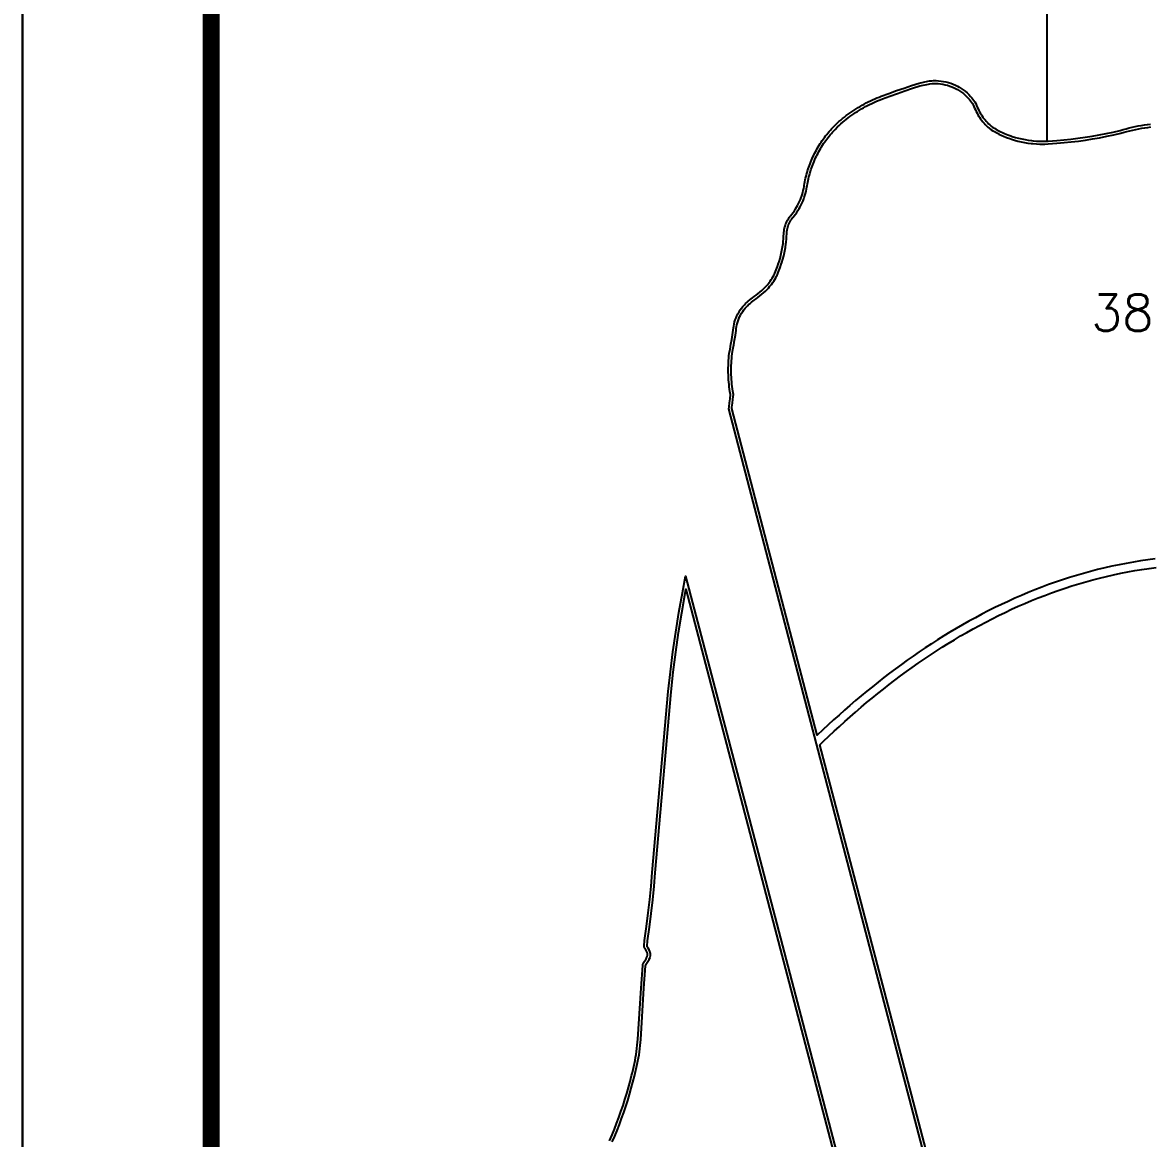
# Model space of a CAD drawing. Header units: metres. Extents: x 731594 to 734323, y 7844273 to 7848133.
# Drawn here: x 731594 to 732370, y 7846415 to 7847185 of the extents above; entities that cross this region are included whole.
import ezdxf
from ezdxf.enums import TextEntityAlignment as Align

# ---------------------------------------------------------------- set-up
doc = ezdxf.new("R2010")
doc.units = ezdxf.units.M
doc.header["$LTSCALE"] = 0.6
doc.linetypes.add('LIN0', pattern=[0])
for name, color, linetype in [('0114053007', 1, 'Continuous'), ('0114053007036', 5, 'Continuous'), ('0114053007038', 5, 'Continuous'), ('0114053007039', 5, 'Continuous'), ('MALHA', 8, 'Continuous'), ('MARGEM', 5, 'Continuous'), ('TEXTO', 7, 'Continuous')]:
    doc.layers.add(name, color=color, linetype=linetype)
doc.styles.add('Simplex', font='simplex.shx')

msp = doc.modelspace()

# ---------------------------------------------------------------- linework, layer by layer
at = {"layer": '0114053007'}
for points in [[(732254.27, 7846255.09), (732141.07, 7846687.37), (732080.52, 7846918.41), (732080.73, 7846919.84), (732081.1, 7846922.55), (732081.41, 7846925.27), (732081.72, 7846928.31), (732081.39, 7846930.28), (732081.15, 7846931.91), (732080.94, 7846933.55), (732080.76, 7846935.19), (732080.6, 7846936.84), (732080.47, 7846938.48), (732080.37, 7846940.13), (732080.3, 7846941.78), (732080.25, 7846943.43), (732080.24, 7846945.08), (732080.25, 7846946.73), (732080.29, 7846948.38), (732080.35, 7846950.03), (732080.45, 7846951.68), (732080.57, 7846953.32), (732080.72, 7846954.97), (732080.89, 7846956.52), (732081.5, 7846959.63), (732082.09, 7846962.87), (732082.64, 7846966.12), (732083.14, 7846969.37), (732083.6, 7846972.69), (732083.78, 7846974.26), (732083.94, 7846975.29), (732084.24, 7846976.78), (732084.62, 7846978.26), (732085.08, 7846979.72), (732085.62, 7846981.16), (732086.23, 7846982.57), (732086.91, 7846983.94), (732087.66, 7846985.27), (732088.48, 7846986.57), (732089.36, 7846987.82), (732090.31, 7846989.02), (732091.32, 7846990.16), (732092.04, 7846990.91), (732093.13, 7846991.96), (732093.92, 7846992.64), (732095.1, 7846993.59), (732096.81, 7846994.83), (732098.14, 7846995.82), (732099.45, 7846996.82), (732100.74, 7846997.84), (732102.01, 7846998.88), (732103.27, 7846999.95), (732104.55, 7847001.07), (732105.49, 7847002.02), (732106.35, 7847002.95), (732107.18, 7847003.91), (732107.98, 7847004.91), (732108.36, 7847005.4), (732109.11, 7847006.43), (732109.82, 7847007.48), (732110.49, 7847008.56), (732111.13, 7847009.66), (732111.73, 7847010.78), (732112.01, 7847011.34), (732112.29, 7847011.91), (732112.81, 7847013.07), (732113.29, 7847014.24), (732113.74, 7847015.43), (732114.12, 7847016.58), (732114.88, 7847018.72), (732115.23, 7847019.81), (732115.89, 7847022.05), (732116.48, 7847024.3), (732116.74, 7847025.42), (732117.22, 7847027.71), (732117.43, 7847028.84), (732117.62, 7847029.98), (732117.94, 7847032.3), (732118.07, 7847033.44), (732118.28, 7847035.77), (732118.35, 7847036.92), (732118.47, 7847039.52), (732118.53, 7847040.28), (732118.63, 7847041.03), (732118.81, 7847042.12), (732119.05, 7847043.22), (732119.35, 7847044.3), (732119.71, 7847045.36), (732120.11, 7847046.41), (732120.57, 7847047.43), (732121.08, 7847048.43), (732121.65, 7847049.4), (732122.25, 7847050.33), (732122.69, 7847050.95), (732123.12, 7847051.51), (732124.01, 7847052.6), (732124.89, 7847053.76), (732125.74, 7847054.94), (732126.54, 7847056.16), (732127.29, 7847057.4), (732128.01, 7847058.67), (732128.68, 7847059.96), (732129.3, 7847061.27), (732129.88, 7847062.61), (732130.42, 7847063.97), (732130.66, 7847064.64), (732131.12, 7847066.03), (732131.54, 7847067.42), (732131.9, 7847068.83), (732132.22, 7847070.25), (732132.48, 7847071.69), (732132.6, 7847072.39), (732132.78, 7847073.76), (732133, 7847074.96), (732133.26, 7847076.23), (732133.54, 7847077.5), (732133.84, 7847078.75), (732134.17, 7847080.01), (732134.51, 7847081.25), (732134.88, 7847082.49), (732135.27, 7847083.73), (732135.67, 7847084.96), (732136.1, 7847086.18), (732136.56, 7847087.39), (732137.03, 7847088.59), (732137.52, 7847089.79), (732138.03, 7847090.98), (732138.57, 7847092.16), (732139.12, 7847093.33), (732139.69, 7847094.49), (732140.29, 7847095.64), (732140.9, 7847096.78), (732141.53, 7847097.9), (732142.18, 7847099.02), (732142.85, 7847100.13), (732143.54, 7847101.22), (732144.25, 7847102.31), (732144.98, 7847103.38), (732145.73, 7847104.43), (732146.49, 7847105.48), (732147.27, 7847106.51), (732148.07, 7847107.53), (732148.89, 7847108.53), (732149.72, 7847109.52), (732150.57, 7847110.49), (732151.44, 7847111.45), (732152.33, 7847112.4), (732154.11, 7847114.22), (732155.3, 7847115.31), (732156.51, 7847116.39), (732157.75, 7847117.45), (732159, 7847118.49), (732160.27, 7847119.51), (732161.55, 7847120.51), (732162.85, 7847121.48), (732164.17, 7847122.44), (732165.51, 7847123.37), (732166.86, 7847124.28), (732168.23, 7847125.16), (732169.61, 7847126.02), (732171, 7847126.86), (732172.41, 7847127.68), (732173.83, 7847128.47), (732175.27, 7847129.23), (732176.72, 7847129.97), (732178.18, 7847130.69), (732179.65, 7847131.38), (732181.14, 7847132.05), (732182.64, 7847132.69), (732184.14, 7847133.31), (732185.67, 7847133.9), (732190.86, 7847135.86), (732196.07, 7847137.74), (732201.31, 7847139.55), (732206.57, 7847141.27), (732211.79, 7847142.9), (732217.72, 7847144.25), (732218.78, 7847144.4), (732220.47, 7847144.56), (732221.64, 7847144.62), (732223.35, 7847144.63), (732225.07, 7847144.55), (732226.79, 7847144.38), (732228.49, 7847144.13), (732230.18, 7847143.78), (732231.85, 7847143.35), (732233.49, 7847142.83), (732235.1, 7847142.22), (732236.68, 7847141.54), (732238.21, 7847140.77), (732239.23, 7847140.2), (732240.69, 7847139.31), (732242.11, 7847138.33), (732243.48, 7847137.28), (732244.79, 7847136.16), (732246.04, 7847134.98), (732247.22, 7847133.74), (732247.98, 7847132.86), (732248.7, 7847131.97), (732249.39, 7847131.05), (732250.05, 7847130.11), (732250.82, 7847128.93), (732251.35, 7847127.46), (732251.81, 7847126.34), (732252.3, 7847125.24), (732252.83, 7847124.15), (732253.39, 7847123.09), (732253.99, 7847122.04), (732254.64, 7847121.01), (732254.96, 7847120.52), (732255.65, 7847119.52), (732256.38, 7847118.55), (732257.13, 7847117.61), (732257.92, 7847116.69), (732258.74, 7847115.8), (732259.58, 7847114.94), (732260.46, 7847114.11), (732261.37, 7847113.31), (732262.43, 7847112.44), (732263.54, 7847111.78), (732264.52, 7847111.22), (732266.54, 7847110.15), (732267.54, 7847109.65), (732269.6, 7847108.67), (732270.63, 7847108.22), (732272.74, 7847107.36), (732274.87, 7847106.58), (732275.93, 7847106.22), (732278.11, 7847105.54), (732280.3, 7847104.94), (732281.39, 7847104.67), (732282.49, 7847104.42), (732284.73, 7847103.98), (732286.96, 7847103.61), (732289.22, 7847103.31), (732290.33, 7847103.2), (732292.6, 7847103.02), (732294.88, 7847102.92), (732296, 7847102.91), (732298.27, 7847102.93), (732300.55, 7847103.02), (732306.53, 7847103.45), (732311.42, 7847103.88), (732316.31, 7847104.4), (732321.18, 7847105), (732326.05, 7847105.68), (732330.9, 7847106.44), (732335.73, 7847107.29), (732340.56, 7847108.22), (732345.36, 7847109.23), (732350.2, 7847110.33), (732352.34, 7847110.95), (732354.39, 7847111.51), (732356.46, 7847112.03), (732358.53, 7847112.52), (732360.61, 7847112.97), (732362.7, 7847113.39), (732364.8, 7847113.77), (732366.9, 7847114.11), (732369.01, 7847114.42), (732371.12, 7847114.69)], [(731998.38, 7846413.82), (732000.11, 7846417.82), (732001.73, 7846421.73), (732003.32, 7846425.78), (732004.84, 7846429.86), (732006.3, 7846433.96), (732007.69, 7846438.08), (732009.01, 7846442.23), (732010.26, 7846446.39), (732011.44, 7846450.58), (732012.55, 7846454.79), (732013.57, 7846458.9), (732014.12, 7846460.97), (732014.64, 7846462.98), (732015.12, 7846465.02), (732015.58, 7846467.07), (732016.01, 7846469.25), (732016.39, 7846471.32), (732016.74, 7846473.39), (732017.05, 7846475.47), (732017.32, 7846477.55), (732017.56, 7846479.64), (732017.76, 7846481.74), (732017.93, 7846483.83), (732020.11, 7846519.09), (732021.27, 7846534.58), (732021.4, 7846535.42), (732021.67, 7846536.17), (732023.57, 7846539.14), (732023.88, 7846539.67), (732023.97, 7846539.83), (732024.36, 7846540.82), (732024.54, 7846541.77), (732024.53, 7846542.74), (732024.34, 7846543.69), (732023.96, 7846544.59), (732023.37, 7846545.47), (732022.39, 7846546.63), (732022.27, 7846547.57), (732022.27, 7846548.11), (732022.56, 7846551.89), (732023.91, 7846561.46), (732025.11, 7846570.85), (732026.15, 7846580.07), (732027.06, 7846589.42), (732027.83, 7846598.81), (732038.81, 7846723.47), (732040.34, 7846737.19), (732042.08, 7846750.84), (732044.04, 7846764.46), (732046.2, 7846778.04), (732048.58, 7846791.6), (732050.78, 7846803.08), (732098.24, 7846622.01), (732213.63, 7846181.33)]]:
    msp.add_lwpolyline(points, dxfattribs=at)
at = {"layer": '0114053007036'}
msp.add_lwpolyline([(732254.87, 7846260.71), (732143.3, 7846686.74), (732145.93, 7846689.29), (732149.54, 7846692.72), (732153.17, 7846696.12), (732156.83, 7846699.49), (732160.51, 7846702.83), (732164.23, 7846706.13), (732167.97, 7846709.4), (732171.75, 7846712.64), (732175.55, 7846715.85), (732179.38, 7846719.02), (732183.23, 7846722.16), (732187.12, 7846725.25), (732191.04, 7846728.32), (732194.98, 7846731.34), (732198.96, 7846734.32), (732202.96, 7846737.27), (732206.99, 7846740.17), (732211.05, 7846743.03), (732215.14, 7846745.85), (732219.26, 7846748.62), (732223.41, 7846751.35), (732227.59, 7846754.04), (732231.8, 7846756.67), (732236.03, 7846759.26), (732240.3, 7846761.8), (732244.59, 7846764.29), (732248.92, 7846766.73), (732253.27, 7846769.11), (732257.65, 7846771.44), (732262.06, 7846773.72), (732266.49, 7846775.94), (732270.96, 7846778.1), (732275.45, 7846780.21), (732279.96, 7846782.25), (732284.51, 7846784.24), (732289.08, 7846786.16), (732293.67, 7846788.02), (732298.29, 7846789.81), (732302.94, 7846791.54), (732307.61, 7846793.2), (732312.3, 7846794.8), (732317.01, 7846796.32), (732321.75, 7846797.77), (732326.51, 7846799.16), (732331.29, 7846800.47), (732336.09, 7846801.7), (732340.9, 7846802.87), (732345.74, 7846803.97), (732350.59, 7846805), (732355.46, 7846805.96), (732360.33, 7846806.85), (732365.23, 7846807.67), (732370.13, 7846808.43), (732375.04, 7846809.13)], dxfattribs=at)
at = {"layer": '0114053007038'}
msp.add_lwpolyline([(732374.32, 7846815.09), (732369.33, 7846814.38), (732364.35, 7846813.61), (732359.38, 7846812.77), (732354.42, 7846811.87), (732349.47, 7846810.89), (732344.54, 7846809.85), (732339.62, 7846808.73), (732334.72, 7846807.55), (732329.83, 7846806.29), (732324.96, 7846804.96), (732320.12, 7846803.55), (732315.3, 7846802.07), (732310.5, 7846800.52), (732305.72, 7846798.9), (732300.97, 7846797.21), (732296.24, 7846795.45), (732291.54, 7846793.63), (732286.87, 7846791.74), (732282.22, 7846789.79), (732277.6, 7846787.77), (732273.01, 7846785.69), (732268.44, 7846783.55), (732263.91, 7846781.36), (732259.4, 7846779.1), (732254.93, 7846776.79), (732250.48, 7846774.43), (732246.06, 7846772.01), (732241.68, 7846769.53), (732237.32, 7846767.01), (732232.99, 7846764.43), (732228.7, 7846761.81), (732224.43, 7846759.14), (732220.2, 7846756.42), (732215.99, 7846753.65), (732211.82, 7846750.84), (732207.67, 7846747.99), (732203.56, 7846745.09), (732199.48, 7846742.15), (732195.42, 7846739.17), (732191.4, 7846736.15), (732187.41, 7846733.1), (732183.45, 7846730), (732179.52, 7846726.87), (732175.61, 7846723.7), (732171.74, 7846720.49), (732167.9, 7846717.25), (732164.08, 7846713.97), (732160.3, 7846710.67), (732156.54, 7846707.33), (732152.82, 7846703.95), (732149.12, 7846700.55), (732145.45, 7846697.12), (732141.55, 7846693.4), (732082.56, 7846918.52), (732082.71, 7846919.56), (732083.08, 7846922.3), (732083.4, 7846925.06), (732083.74, 7846928.37), (732083.37, 7846930.59), (732083.14, 7846932.19), (732082.93, 7846933.79), (732082.75, 7846935.4), (732082.59, 7846937.01), (732082.47, 7846938.62), (732082.37, 7846940.23), (732082.3, 7846941.85), (732082.25, 7846943.47), (732082.24, 7846945.08), (732082.25, 7846946.7), (732082.28, 7846948.32), (732082.35, 7846949.93), (732082.44, 7846951.55), (732082.56, 7846953.16), (732082.71, 7846954.77), (732082.87, 7846956.22), (732083.47, 7846959.26), (732084.06, 7846962.52), (732084.62, 7846965.8), (732085.12, 7846969.08), (732085.59, 7846972.44), (732085.76, 7846973.99), (732085.91, 7846974.93), (732086.19, 7846976.33), (732086.55, 7846977.71), (732086.98, 7846979.08), (732087.47, 7846980.41), (732088.04, 7846981.72), (732088.67, 7846983), (732089.38, 7846984.25), (732090.14, 7846985.45), (732090.97, 7846986.62), (732091.85, 7846987.74), (732092.79, 7846988.81), (732093.45, 7846989.5), (732094.48, 7846990.48), (732095.2, 7846991.11), (732096.31, 7846992), (732098, 7846993.22), (732099.34, 7846994.22), (732100.68, 7846995.24), (732101.99, 7846996.28), (732103.29, 7846997.35), (732104.57, 7846998.43), (732105.92, 7846999.61), (732106.94, 7847000.64), (732107.85, 7847001.62), (732108.72, 7847002.63), (732109.56, 7847003.67), (732109.96, 7847004.2), (732110.75, 7847005.29), (732111.5, 7847006.39), (732112.21, 7847007.53), (732112.88, 7847008.68), (732113.51, 7847009.86), (732113.81, 7847010.46), (732114.1, 7847011.06), (732114.65, 7847012.28), (732115.16, 7847013.51), (732115.62, 7847014.77), (732116.01, 7847015.93), (732116.77, 7847018.08), (732117.14, 7847019.22), (732117.82, 7847021.51), (732118.42, 7847023.82), (732118.7, 7847024.99), (732119.19, 7847027.33), (732119.4, 7847028.5), (732119.6, 7847029.68), (732119.93, 7847032.05), (732120.06, 7847033.24), (732120.28, 7847035.62), (732120.35, 7847036.81), (732120.46, 7847039.39), (732120.52, 7847040.06), (732120.61, 7847040.74), (732120.78, 7847041.74), (732121, 7847042.74), (732121.27, 7847043.72), (732121.59, 7847044.68), (732121.96, 7847045.63), (732122.38, 7847046.56), (732122.84, 7847047.47), (732123.35, 7847048.35), (732123.91, 7847049.2), (732124.3, 7847049.76), (732124.69, 7847050.27), (732125.58, 7847051.36), (732126.51, 7847052.57), (732127.39, 7847053.81), (732128.23, 7847055.09), (732129.02, 7847056.39), (732129.77, 7847057.72), (732130.47, 7847059.07), (732131.12, 7847060.45), (732131.73, 7847061.85), (732132.29, 7847063.26), (732132.55, 7847063.98), (732133.03, 7847065.43), (732133.46, 7847066.89), (732133.85, 7847068.36), (732134.18, 7847069.85), (732134.46, 7847071.35), (732134.58, 7847072.1), (732134.75, 7847073.44), (732134.97, 7847074.58), (732135.22, 7847075.82), (732135.49, 7847077.05), (732135.78, 7847078.27), (732136.1, 7847079.49), (732136.43, 7847080.7), (732136.79, 7847081.91), (732137.17, 7847083.11), (732137.57, 7847084.31), (732137.99, 7847085.5), (732138.42, 7847086.68), (732138.88, 7847087.85), (732139.36, 7847089.01), (732139.86, 7847090.17), (732140.38, 7847091.32), (732140.92, 7847092.46), (732141.48, 7847093.58), (732142.06, 7847094.7), (732142.65, 7847095.81), (732143.27, 7847096.91), (732143.9, 7847098), (732144.56, 7847099.08), (732145.23, 7847100.14), (732145.92, 7847101.2), (732146.63, 7847102.24), (732147.35, 7847103.27), (732148.09, 7847104.28), (732148.86, 7847105.29), (732149.63, 7847106.28), (732150.43, 7847107.25), (732151.24, 7847108.22), (732152.07, 7847109.16), (732152.91, 7847110.1), (732153.77, 7847111.02), (732155.5, 7847112.78), (732156.64, 7847113.82), (732157.83, 7847114.88), (732159.04, 7847115.92), (732160.26, 7847116.94), (732161.5, 7847117.94), (732162.76, 7847118.92), (732164.04, 7847119.87), (732165.33, 7847120.81), (732166.64, 7847121.72), (732167.96, 7847122.61), (732169.3, 7847123.47), (732170.65, 7847124.32), (732172.02, 7847125.14), (732173.4, 7847125.94), (732174.79, 7847126.71), (732176.2, 7847127.46), (732177.62, 7847128.19), (732179.05, 7847128.89), (732180.49, 7847129.56), (732181.94, 7847130.22), (732183.41, 7847130.84), (732184.88, 7847131.45), (732186.38, 7847132.03), (732191.55, 7847133.98), (732196.73, 7847135.86), (732201.94, 7847137.65), (732207.18, 7847139.37), (732212.31, 7847140.96), (732212.31, 7847140.96), (732218.08, 7847142.28), (732219.01, 7847142.41), (732220.62, 7847142.56), (732221.7, 7847142.62), (732223.31, 7847142.63), (732224.93, 7847142.56), (732226.54, 7847142.4), (732228.14, 7847142.16), (732229.73, 7847141.83), (732231.29, 7847141.43), (732232.84, 7847140.94), (732234.35, 7847140.37), (732235.83, 7847139.72), (732237.28, 7847139), (732238.22, 7847138.48), (732239.6, 7847137.63), (732240.94, 7847136.71), (732242.22, 7847135.73), (732243.45, 7847134.68), (732244.62, 7847133.56), (732245.74, 7847132.39), (732246.45, 7847131.58), (732247.12, 7847130.74), (732247.77, 7847129.88), (732248.39, 7847128.99), (732249.02, 7847128.03), (732249.49, 7847126.74), (732249.96, 7847125.56), (732250.48, 7847124.4), (732251.04, 7847123.25), (732251.64, 7847122.12), (732252.28, 7847121.01), (732252.95, 7847119.93), (732253.3, 7847119.4), (732254.03, 7847118.35), (732254.79, 7847117.33), (732255.59, 7847116.33), (732256.42, 7847115.36), (732257.29, 7847114.42), (732258.18, 7847113.51), (732259.11, 7847112.64), (732260.07, 7847111.79), (732261.28, 7847110.79), (732262.54, 7847110.05), (732263.55, 7847109.47), (732265.62, 7847108.37), (732266.66, 7847107.85), (732268.78, 7847106.85), (732269.85, 7847106.38), (732272.01, 7847105.5), (732274.21, 7847104.69), (732275.31, 7847104.32), (732277.54, 7847103.62), (732279.8, 7847103.01), (732280.93, 7847102.73), (732282.07, 7847102.47), (732284.37, 7847102.01), (732286.67, 7847101.63), (732288.99, 7847101.33), (732290.15, 7847101.21), (732292.48, 7847101.03), (732294.82, 7847100.93), (732295.99, 7847100.91), (732298.33, 7847100.93), (732300.66, 7847101.03), (732306.69, 7847101.46), (732311.62, 7847101.89), (732316.53, 7847102.41), (732321.44, 7847103.02), (732326.34, 7847103.7), (732331.22, 7847104.47), (732336.09, 7847105.32), (732340.95, 7847106.26), (732345.79, 7847107.27), (732350.7, 7847108.39), (732352.88, 7847109.03), (732354.9, 7847109.58), (732356.93, 7847110.09), (732358.97, 7847110.57), (732361.02, 7847111.02), (732363.08, 7847111.42), (732365.14, 7847111.8), (732367.21, 7847112.14), (732369.28, 7847112.44), (732371.36, 7847112.71)], dxfattribs=at)
at = {"layer": '0114053007039'}
msp.add_lwpolyline([(732000.21, 7846413.02), (732001.95, 7846417.04), (732003.58, 7846420.99), (732005.19, 7846425.07), (732006.72, 7846429.17), (732008.19, 7846433.3), (732009.59, 7846437.46), (732010.92, 7846441.64), (732012.18, 7846445.84), (732013.37, 7846450.06), (732014.49, 7846454.29), (732015.5, 7846458.4), (732016.06, 7846460.46), (732016.58, 7846462.5), (732017.07, 7846464.57), (732017.53, 7846466.66), (732017.98, 7846468.87), (732018.36, 7846470.97), (732018.71, 7846473.08), (732019.03, 7846475.19), (732019.31, 7846477.31), (732019.55, 7846479.43), (732019.75, 7846481.56), (732019.92, 7846483.69), (732022.11, 7846518.95), (732023.26, 7846534.35), (732023.34, 7846534.92), (732023.47, 7846535.28), (732025.28, 7846538.09), (732025.64, 7846538.7), (732025.79, 7846538.99), (732026.29, 7846540.26), (732026.55, 7846541.6), (732026.53, 7846542.96), (732026.26, 7846544.29), (732025.73, 7846545.54), (732024.97, 7846546.67), (732024.3, 7846547.47), (732024.3, 7846547.47), (732024.27, 7846547.69), (732024.27, 7846548.02), (732024.55, 7846551.67), (732025.89, 7846561.19), (732027.1, 7846570.61), (732028.14, 7846579.86), (732029.05, 7846589.24), (732029.82, 7846598.64), (732040.8, 7846723.28), (732042.33, 7846736.95), (732044.06, 7846750.57), (732046.01, 7846764.16), (732048.18, 7846777.71), (732050.55, 7846791.23), (732051.09, 7846794.04), (732096.3, 7846621.5), (732211.7, 7846180.82)], dxfattribs=at)
at = {"layer": 'MALHA'}
msp.add_lwpolyline([(732300, 7847103), (732300, 7848002.58)], dxfattribs=at)
at = {"layer": 'MARGEM', "color": 174, "linetype": 'LIN0'}
msp.add_line((731593.96, 7844273.38), (731593.96, 7848132.52), dxfattribs=at)
at = {"layer": 'MARGEM', "color": 174, "linetype": 'LIN0', "flags": 128}
msp.add_lwpolyline([(734322.65, 7844273.38), (734322.65, 7848132.52), (731593.96, 7848132.52), (731593.96, 7844273.38)], close=True, dxfattribs=at)
at = {"layer": 'MARGEM', "color": 174, "linetype": 'LIN0', "const_width": 11.81, "flags": 128}
msp.add_lwpolyline([(734192.71, 7844707.88), (734192.71, 7848002.58), (731723.9, 7848002.58), (731723.9, 7844707.88)], close=True, dxfattribs=at)

# ---------------------------------------------------------------- texts
at = {"layer": 'TEXTO', "linetype": 'Continuous', "style": 'Simplex'}
msp.add_text('38', height=25, dxfattribs=at).set_placement((732351.7, 7846984.72), align=Align.MIDDLE_CENTER)

doc.saveas('drawing.dxf')
